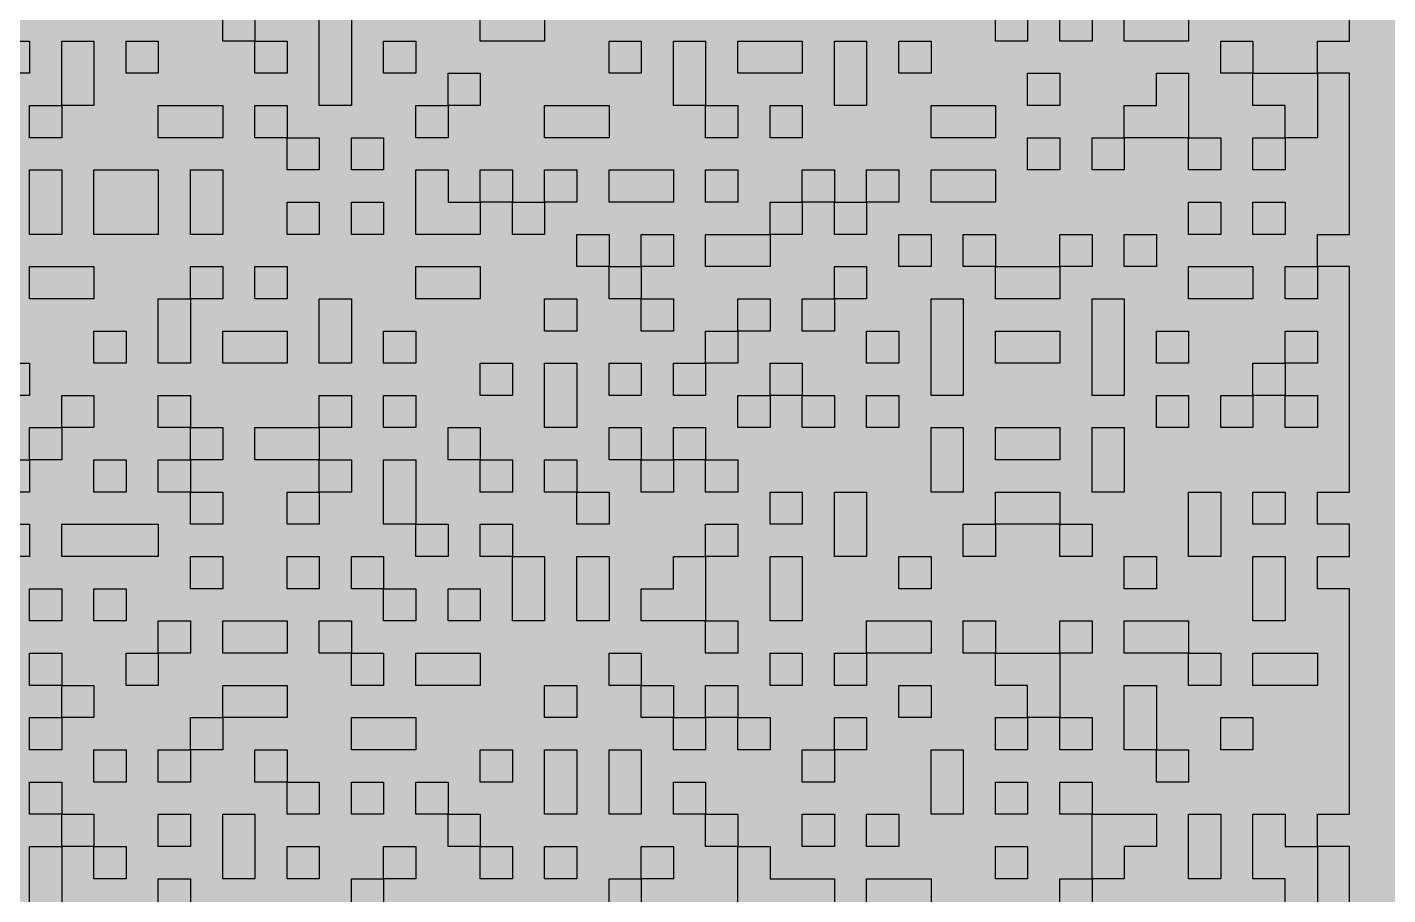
# Model space of a CAD drawing. Header units: millimetres. Extents: x 3.06 to 5.82, y 1.29 to 3.84.
# Drawn here: x 4.982 to 5.0573, y 2.9442 to 2.9922 of the extents above; entities that cross this region are included whole.
import ezdxf

# ---------------------------------------------------------------- set-up
doc = ezdxf.new("R2010")
doc.units = ezdxf.units.MM
doc.header["$MEASUREMENT"] = 0
for name, color, linetype in [('BottomLayer', 5, 'Continuous'), ('BottomOverlay', 54, 'Continuous'), ('TopLayer', 1, 'Continuous')]:
    doc.layers.add(name, color=color, linetype=linetype)

msp = doc.modelspace()

# ---------------------------------------------------------------- linework, layer by layer
at = {"layer": 'BottomLayer'}
for points, const_width in [([(5.043, 2.883), (5.043, 3.181)], 0.02), ([(5.022, 2.891907), (5.022, 3.181)], 0.008), ([(4.959623, 3.044827), (5.022, 2.98245)], 0.008), ([(4.960476, 3.015689), (5.022, 2.954165)], 0.008), ([(4.968675, 2.960491), (5.022, 3.013816)], 0.008), ([(4.955564, 2.992317), (5.022, 2.925881)], 0.008), ([(4.919, 2.882532), (5.022, 2.985532)], 0.008), ([(4.916766, 2.852014), (5.022, 2.957248)], 0.008), ([(4.967918, 2.951679), (5.022, 2.897597)], 0.008)]:
    msp.add_lwpolyline(points, dxfattribs=dict(at, const_width=const_width))
at = {"layer": 'BottomLayer', "const_width": 0.004}
for points in [[(5.02, 2.985532, 1), (5.024, 2.985532, 1)], [(5.02, 2.98245, 1), (5.024, 2.98245, 1)], [(5.02, 2.957248, 1), (5.024, 2.957248, 1)], [(5.02, 2.954165, 1), (5.024, 2.954165, 1)]]:
    msp.add_lwpolyline(points, format="xyb", close=True, dxfattribs=at)
at = {"layer": 'BottomOverlay'}
for p, q in [((4.992853, 2.991447), (4.992853, 2.993229)), ((4.994635, 2.993229), (4.994635, 2.991447)), ((4.998198, 2.991447), (4.998198, 2.993229)), ((4.99998, 2.993229), (4.99998, 2.991447)), ((5.007107, 2.991447), (5.007107, 2.993229)), ((5.01067, 2.993229), (5.01067, 2.991447)), ((5.035614, 2.991447), (5.035614, 2.993229)), ((5.037396, 2.993229), (5.037396, 2.991447)), ((5.039178, 2.991447), (5.039178, 2.993229)), ((5.04096, 2.993229), (5.04096, 2.991447)), ((5.042741, 2.991447), (5.042741, 2.993229)), ((5.046305, 2.993229), (5.046305, 2.991447)), ((5.055213, 2.991447), (5.055213, 2.993229)), ((4.980381, 2.991447), (4.982162, 2.991447)), ((4.982162, 2.991447), (4.982162, 2.989666)), ((4.983944, 2.989666), (4.983944, 2.991447)), ((4.983944, 2.991447), (4.985726, 2.991447)), ((4.985726, 2.991447), (4.985726, 2.989666)), ((4.987508, 2.989666), (4.987508, 2.991447)), ((4.987508, 2.991447), (4.989289, 2.991447)), ((4.989289, 2.991447), (4.989289, 2.989666)), ((4.994635, 2.991447), (4.992853, 2.991447)), ((4.994635, 2.989666), (4.994635, 2.991447)), ((4.994635, 2.991447), (4.996416, 2.991447)), ((4.996416, 2.991447), (4.996416, 2.989666)), ((4.998198, 2.989666), (4.998198, 2.991447)), ((4.99998, 2.991447), (4.99998, 2.989666)), ((5.001761, 2.989666), (5.001761, 2.991447)), ((5.001761, 2.991447), (5.003543, 2.991447)), ((5.003543, 2.991447), (5.003543, 2.989666)), ((5.01067, 2.991447), (5.007107, 2.991447)), ((5.014234, 2.989666), (5.014234, 2.991447)), ((5.014234, 2.991447), (5.016015, 2.991447)), ((5.016015, 2.991447), (5.016015, 2.989666)), ((5.017797, 2.989666), (5.017797, 2.991447)), ((5.017797, 2.991447), (5.019579, 2.991447)), ((5.019579, 2.991447), (5.019579, 2.989666)), ((5.021361, 2.989666), (5.021361, 2.991447)), ((5.021361, 2.991447), (5.024924, 2.991447)), ((5.024924, 2.991447), (5.024924, 2.989666)), ((5.026706, 2.989666), (5.026706, 2.991447)), ((5.026706, 2.991447), (5.028487, 2.991447)), ((5.028487, 2.991447), (5.028487, 2.989666)), ((5.030269, 2.989666), (5.030269, 2.991447)), ((5.030269, 2.991447), (5.032051, 2.991447)), ((5.032051, 2.991447), (5.032051, 2.989666)), ((5.037396, 2.991447), (5.035614, 2.991447)), ((5.04096, 2.991447), (5.039178, 2.991447)), ((5.046305, 2.991447), (5.042741, 2.991447)), ((5.048087, 2.989666), (5.048087, 2.991447)), ((5.048087, 2.991447), (5.049868, 2.991447)), ((5.049868, 2.991447), (5.049868, 2.989666)), ((5.053432, 2.989666), (5.053432, 2.991447)), ((5.053432, 2.991447), (5.055213, 2.991447)), ((4.982162, 2.989666), (4.980381, 2.989666)), ((4.983944, 2.987884), (4.983944, 2.989666)), ((4.985726, 2.989666), (4.985726, 2.987884)), ((4.989289, 2.989666), (4.987508, 2.989666)), ((4.996416, 2.989666), (4.994635, 2.989666)), ((4.998198, 2.987884), (4.998198, 2.989666)), ((4.99998, 2.989666), (4.99998, 2.987884)), ((5.003543, 2.989666), (5.001761, 2.989666)), ((5.005325, 2.987884), (5.005325, 2.989666)), ((5.005325, 2.989666), (5.007107, 2.989666)), ((5.007107, 2.989666), (5.007107, 2.987884)), ((5.016015, 2.989666), (5.014234, 2.989666)), ((5.017797, 2.987884), (5.017797, 2.989666)), ((5.019579, 2.989666), (5.019579, 2.987884)), ((5.024924, 2.989666), (5.021361, 2.989666)), ((5.026706, 2.987884), (5.026706, 2.989666)), ((5.028487, 2.989666), (5.028487, 2.987884)), ((5.032051, 2.989666), (5.030269, 2.989666)), ((5.037396, 2.987884), (5.037396, 2.989666)), ((5.037396, 2.989666), (5.039178, 2.989666)), ((5.039178, 2.989666), (5.039178, 2.987884)), ((5.044523, 2.987884), (5.044523, 2.989666)), ((5.044523, 2.989666), (5.046305, 2.989666)), ((5.046305, 2.989666), (5.046305, 2.987884)), ((5.049868, 2.989666), (5.048087, 2.989666)), ((5.049868, 2.987884), (5.049868, 2.989666)), ((5.049868, 2.989666), (5.053432, 2.989666)), ((5.055213, 2.989666), (5.053432, 2.989666)), ((5.053432, 2.989666), (5.053432, 2.987884)), ((5.055213, 2.987884), (5.055213, 2.989666)), ((4.982162, 2.986102), (4.982162, 2.987884)), ((4.982162, 2.987884), (4.983944, 2.987884)), ((4.985726, 2.987884), (4.983944, 2.987884)), ((4.983944, 2.987884), (4.983944, 2.986102)), ((4.989289, 2.986102), (4.989289, 2.987884)), ((4.989289, 2.987884), (4.992853, 2.987884)), ((4.992853, 2.987884), (4.992853, 2.986102)), ((4.994635, 2.986102), (4.994635, 2.987884)), ((4.994635, 2.987884), (4.996416, 2.987884)), ((4.996416, 2.987884), (4.996416, 2.986102)), ((4.99998, 2.987884), (4.998198, 2.987884)), ((5.003543, 2.986102), (5.003543, 2.987884)), ((5.003543, 2.987884), (5.005325, 2.987884)), ((5.007107, 2.987884), (5.005325, 2.987884)), ((5.005325, 2.987884), (5.005325, 2.986102)), ((5.01067, 2.986102), (5.01067, 2.987884)), ((5.01067, 2.987884), (5.014234, 2.987884)), ((5.014234, 2.987884), (5.014234, 2.986102)), ((5.019579, 2.987884), (5.017797, 2.987884)), ((5.019579, 2.986102), (5.019579, 2.987884)), ((5.019579, 2.987884), (5.021361, 2.987884)), ((5.021361, 2.987884), (5.021361, 2.986102)), ((5.023142, 2.986102), (5.023142, 2.987884)), ((5.023142, 2.987884), (5.024924, 2.987884)), ((5.024924, 2.987884), (5.024924, 2.986102)), ((5.028487, 2.987884), (5.026706, 2.987884)), ((5.032051, 2.986102), (5.032051, 2.987884)), ((5.032051, 2.987884), (5.035614, 2.987884)), ((5.035614, 2.987884), (5.035614, 2.986102)), ((5.039178, 2.987884), (5.037396, 2.987884)), ((5.042741, 2.986102), (5.042741, 2.987884)), ((5.042741, 2.987884), (5.044523, 2.987884)), ((5.046305, 2.987884), (5.046305, 2.986102)), ((5.05165, 2.987884), (5.049868, 2.987884)), ((5.05165, 2.986102), (5.05165, 2.987884)), ((5.053432, 2.987884), (5.053432, 2.986102)), ((5.055213, 2.986102), (5.055213, 2.987884)), ((4.983944, 2.986102), (4.982162, 2.986102)), ((4.992853, 2.986102), (4.989289, 2.986102)), ((4.996416, 2.986102), (4.994635, 2.986102)), ((4.996416, 2.98432), (4.996416, 2.986102)), ((4.996416, 2.986102), (4.998198, 2.986102)), ((4.998198, 2.986102), (4.998198, 2.98432)), ((4.99998, 2.98432), (4.99998, 2.986102)), ((4.99998, 2.986102), (5.001761, 2.986102)), ((5.001761, 2.986102), (5.001761, 2.98432)), ((5.005325, 2.986102), (5.003543, 2.986102)), ((5.014234, 2.986102), (5.01067, 2.986102)), ((5.021361, 2.986102), (5.019579, 2.986102)), ((5.024924, 2.986102), (5.023142, 2.986102)), ((5.035614, 2.986102), (5.032051, 2.986102)), ((5.037396, 2.98432), (5.037396, 2.986102)), ((5.037396, 2.986102), (5.039178, 2.986102)), ((5.039178, 2.986102), (5.039178, 2.98432)), ((5.04096, 2.98432), (5.04096, 2.986102)), ((5.04096, 2.986102), (5.042741, 2.986102)), ((5.046305, 2.986102), (5.042741, 2.986102)), ((5.042741, 2.986102), (5.042741, 2.98432)), ((5.046305, 2.98432), (5.046305, 2.986102)), ((5.046305, 2.986102), (5.048087, 2.986102)), ((5.048087, 2.986102), (5.048087, 2.98432)), ((5.049868, 2.98432), (5.049868, 2.986102)), ((5.049868, 2.986102), (5.05165, 2.986102)), ((5.053432, 2.986102), (5.05165, 2.986102)), ((5.05165, 2.986102), (5.05165, 2.98432)), ((5.055213, 2.98432), (5.055213, 2.986102)), ((4.982162, 2.982539), (4.982162, 2.98432)), ((4.982162, 2.98432), (4.983944, 2.98432)), ((4.983944, 2.98432), (4.983944, 2.982539)), ((4.985726, 2.982539), (4.985726, 2.98432)), ((4.985726, 2.98432), (4.989289, 2.98432)), ((4.989289, 2.98432), (4.989289, 2.982539)), ((4.991071, 2.982539), (4.991071, 2.98432)), ((4.991071, 2.98432), (4.992853, 2.98432)), ((4.992853, 2.98432), (4.992853, 2.982539)), ((4.998198, 2.98432), (4.996416, 2.98432)), ((5.001761, 2.98432), (4.99998, 2.98432)), ((5.003543, 2.982539), (5.003543, 2.98432)), ((5.003543, 2.98432), (5.005325, 2.98432)), ((5.005325, 2.98432), (5.005325, 2.982539)), ((5.007107, 2.982539), (5.007107, 2.98432)), ((5.007107, 2.98432), (5.008888, 2.98432)), ((5.008888, 2.98432), (5.008888, 2.982539)), ((5.01067, 2.982539), (5.01067, 2.98432)), ((5.01067, 2.98432), (5.012452, 2.98432)), ((5.012452, 2.98432), (5.012452, 2.982539)), ((5.014234, 2.982539), (5.014234, 2.98432)), ((5.014234, 2.98432), (5.017797, 2.98432)), ((5.017797, 2.98432), (5.017797, 2.982539)), ((5.019579, 2.982539), (5.019579, 2.98432)), ((5.019579, 2.98432), (5.021361, 2.98432)), ((5.021361, 2.98432), (5.021361, 2.982539)), ((5.024924, 2.982539), (5.024924, 2.98432)), ((5.024924, 2.98432), (5.026706, 2.98432)), ((5.026706, 2.98432), (5.026706, 2.982539)), ((5.028487, 2.982539), (5.028487, 2.98432)), ((5.028487, 2.98432), (5.030269, 2.98432)), ((5.030269, 2.98432), (5.030269, 2.982539)), ((5.032051, 2.982539), (5.032051, 2.98432)), ((5.032051, 2.98432), (5.035614, 2.98432)), ((5.035614, 2.98432), (5.035614, 2.982539)), ((5.039178, 2.98432), (5.037396, 2.98432)), ((5.042741, 2.98432), (5.04096, 2.98432)), ((5.048087, 2.98432), (5.046305, 2.98432)), ((5.05165, 2.98432), (5.049868, 2.98432)), ((5.055213, 2.982539), (5.055213, 2.98432)), ((4.982162, 2.980757), (4.982162, 2.982539)), ((4.983944, 2.982539), (4.983944, 2.980757)), ((4.985726, 2.980757), (4.985726, 2.982539)), ((4.989289, 2.982539), (4.989289, 2.980757)), ((4.991071, 2.980757), (4.991071, 2.982539)), ((4.992853, 2.982539), (4.992853, 2.980757)), ((4.996416, 2.980757), (4.996416, 2.982539)), ((4.996416, 2.982539), (4.998198, 2.982539)), ((4.998198, 2.982539), (4.998198, 2.980757)), ((4.99998, 2.980757), (4.99998, 2.982539)), ((4.99998, 2.982539), (5.001761, 2.982539)), ((5.001761, 2.982539), (5.001761, 2.980757)), ((5.003543, 2.980757), (5.003543, 2.982539)), ((5.005325, 2.982539), (5.007107, 2.982539)), ((5.008888, 2.982539), (5.007107, 2.982539)), ((5.007107, 2.982539), (5.007107, 2.980757)), ((5.008888, 2.980757), (5.008888, 2.982539)), ((5.008888, 2.982539), (5.01067, 2.982539)), ((5.012452, 2.982539), (5.01067, 2.982539)), ((5.01067, 2.982539), (5.01067, 2.980757)), ((5.017797, 2.982539), (5.014234, 2.982539)), ((5.021361, 2.982539), (5.019579, 2.982539)), ((5.023142, 2.980757), (5.023142, 2.982539)), ((5.023142, 2.982539), (5.024924, 2.982539)), ((5.026706, 2.982539), (5.024924, 2.982539)), ((5.024924, 2.982539), (5.024924, 2.980757)), ((5.026706, 2.980757), (5.026706, 2.982539)), ((5.026706, 2.982539), (5.028487, 2.982539)), ((5.030269, 2.982539), (5.028487, 2.982539)), ((5.028487, 2.982539), (5.028487, 2.980757)), ((5.035614, 2.982539), (5.032051, 2.982539)), ((5.046305, 2.980757), (5.046305, 2.982539)), ((5.046305, 2.982539), (5.048087, 2.982539)), ((5.048087, 2.982539), (5.048087, 2.980757)), ((5.049868, 2.980757), (5.049868, 2.982539)), ((5.049868, 2.982539), (5.05165, 2.982539)), ((5.05165, 2.982539), (5.05165, 2.980757)), ((5.055213, 2.980757), (5.055213, 2.982539)), ((4.983944, 2.980757), (4.982162, 2.980757)), ((4.989289, 2.980757), (4.985726, 2.980757)), ((4.992853, 2.980757), (4.991071, 2.980757)), ((4.998198, 2.980757), (4.996416, 2.980757)), ((5.001761, 2.980757), (4.99998, 2.980757)), ((5.007107, 2.980757), (5.003543, 2.980757)), ((5.01067, 2.980757), (5.008888, 2.980757)), ((5.012452, 2.978975), (5.012452, 2.980757)), ((5.012452, 2.980757), (5.014234, 2.980757)), ((5.014234, 2.980757), (5.014234, 2.978975)), ((5.016015, 2.978975), (5.016015, 2.980757)), ((5.016015, 2.980757), (5.017797, 2.980757)), ((5.017797, 2.980757), (5.017797, 2.978975)), ((5.019579, 2.978975), (5.019579, 2.980757)), ((5.019579, 2.980757), (5.023142, 2.980757)), ((5.024924, 2.980757), (5.023142, 2.980757)), ((5.023142, 2.980757), (5.023142, 2.978975)), ((5.028487, 2.980757), (5.026706, 2.980757)), ((5.030269, 2.978975), (5.030269, 2.980757)), ((5.030269, 2.980757), (5.032051, 2.980757)), ((5.032051, 2.980757), (5.032051, 2.978975)), ((5.033833, 2.978975), (5.033833, 2.980757)), ((5.033833, 2.980757), (5.035614, 2.980757)), ((5.035614, 2.980757), (5.035614, 2.978975)), ((5.039178, 2.978975), (5.039178, 2.980757)), ((5.039178, 2.980757), (5.04096, 2.980757)), ((5.04096, 2.980757), (5.04096, 2.978975)), ((5.042741, 2.978975), (5.042741, 2.980757)), ((5.042741, 2.980757), (5.044523, 2.980757)), ((5.044523, 2.980757), (5.044523, 2.978975)), ((5.048087, 2.980757), (5.046305, 2.980757)), ((5.05165, 2.980757), (5.049868, 2.980757)), ((5.053432, 2.978975), (5.053432, 2.980757)), ((5.053432, 2.980757), (5.055213, 2.980757)), ((4.982162, 2.977193), (4.982162, 2.978975)), ((4.982162, 2.978975), (4.985726, 2.978975)), ((4.985726, 2.978975), (4.985726, 2.977193)), ((4.991071, 2.977193), (4.991071, 2.978975)), ((4.991071, 2.978975), (4.992853, 2.978975)), ((4.992853, 2.978975), (4.992853, 2.977193)), ((4.994635, 2.977193), (4.994635, 2.978975)), ((4.994635, 2.978975), (4.996416, 2.978975)), ((4.996416, 2.978975), (4.996416, 2.977193)), ((5.003543, 2.977193), (5.003543, 2.978975)), ((5.003543, 2.978975), (5.007107, 2.978975)), ((5.007107, 2.978975), (5.007107, 2.977193)), ((5.014234, 2.978975), (5.012452, 2.978975)), ((5.014234, 2.977193), (5.014234, 2.978975)), ((5.014234, 2.978975), (5.016015, 2.978975)), ((5.017797, 2.978975), (5.016015, 2.978975)), ((5.016015, 2.978975), (5.016015, 2.977193)), ((5.023142, 2.978975), (5.019579, 2.978975)), ((5.026706, 2.977193), (5.026706, 2.978975)), ((5.026706, 2.978975), (5.028487, 2.978975)), ((5.028487, 2.978975), (5.028487, 2.977193)), ((5.032051, 2.978975), (5.030269, 2.978975)), ((5.035614, 2.978975), (5.033833, 2.978975)), ((5.035614, 2.977193), (5.035614, 2.978975)), ((5.035614, 2.978975), (5.039178, 2.978975)), ((5.04096, 2.978975), (5.039178, 2.978975)), ((5.039178, 2.978975), (5.039178, 2.977193)), ((5.044523, 2.978975), (5.042741, 2.978975)), ((5.046305, 2.977193), (5.046305, 2.978975)), ((5.046305, 2.978975), (5.049868, 2.978975)), ((5.049868, 2.978975), (5.049868, 2.977193)), ((5.05165, 2.977193), (5.05165, 2.978975)), ((5.05165, 2.978975), (5.053432, 2.978975)), ((5.055213, 2.978975), (5.053432, 2.978975)), ((5.053432, 2.978975), (5.053432, 2.977193)), ((5.055213, 2.977193), (5.055213, 2.978975)), ((4.985726, 2.977193), (4.982162, 2.977193)), ((4.989289, 2.975412), (4.989289, 2.977193)), ((4.989289, 2.977193), (4.991071, 2.977193)), ((4.992853, 2.977193), (4.991071, 2.977193)), ((4.991071, 2.977193), (4.991071, 2.975412)), ((4.996416, 2.977193), (4.994635, 2.977193)), ((4.998198, 2.975412), (4.998198, 2.977193)), ((4.998198, 2.977193), (4.99998, 2.977193)), ((4.99998, 2.977193), (4.99998, 2.975412)), ((5.007107, 2.977193), (5.003543, 2.977193)), ((5.01067, 2.975412), (5.01067, 2.977193)), ((5.01067, 2.977193), (5.012452, 2.977193)), ((5.012452, 2.977193), (5.012452, 2.975412)), ((5.016015, 2.977193), (5.014234, 2.977193)), ((5.016015, 2.975412), (5.016015, 2.977193)), ((5.016015, 2.977193), (5.017797, 2.977193)), ((5.017797, 2.977193), (5.017797, 2.975412)), ((5.021361, 2.975412), (5.021361, 2.977193)), ((5.021361, 2.977193), (5.023142, 2.977193)), ((5.023142, 2.977193), (5.023142, 2.975412)), ((5.024924, 2.975412), (5.024924, 2.977193)), ((5.024924, 2.977193), (5.026706, 2.977193)), ((5.028487, 2.977193), (5.026706, 2.977193)), ((5.026706, 2.977193), (5.026706, 2.975412)), ((5.032051, 2.975412), (5.032051, 2.977193)), ((5.032051, 2.977193), (5.033833, 2.977193)), ((5.033833, 2.977193), (5.033833, 2.975412)), ((5.039178, 2.977193), (5.035614, 2.977193)), ((5.04096, 2.975412), (5.04096, 2.977193)), ((5.04096, 2.977193), (5.042741, 2.977193)), ((5.042741, 2.977193), (5.042741, 2.975412)), ((5.049868, 2.977193), (5.046305, 2.977193)), ((5.053432, 2.977193), (5.05165, 2.977193)), ((5.055213, 2.975412), (5.055213, 2.977193)), ((4.985726, 2.97363), (4.985726, 2.975412)), ((4.985726, 2.975412), (4.987508, 2.975412)), ((4.987508, 2.975412), (4.987508, 2.97363)), ((4.989289, 2.97363), (4.989289, 2.975412)), ((4.991071, 2.975412), (4.991071, 2.97363)), ((4.992853, 2.97363), (4.992853, 2.975412)), ((4.992853, 2.975412), (4.996416, 2.975412)), ((4.996416, 2.975412), (4.996416, 2.97363)), ((4.998198, 2.97363), (4.998198, 2.975412)), ((4.99998, 2.975412), (4.99998, 2.97363)), ((5.001761, 2.97363), (5.001761, 2.975412)), ((5.001761, 2.975412), (5.003543, 2.975412)), ((5.003543, 2.975412), (5.003543, 2.97363)), ((5.012452, 2.975412), (5.01067, 2.975412)), ((5.017797, 2.975412), (5.016015, 2.975412)), ((5.019579, 2.97363), (5.019579, 2.975412)), ((5.019579, 2.975412), (5.021361, 2.975412)), ((5.023142, 2.975412), (5.021361, 2.975412)), ((5.021361, 2.975412), (5.021361, 2.97363)), ((5.026706, 2.975412), (5.024924, 2.975412)), ((5.028487, 2.97363), (5.028487, 2.975412)), ((5.028487, 2.975412), (5.030269, 2.975412)), ((5.030269, 2.975412), (5.030269, 2.97363)), ((5.032051, 2.97363), (5.032051, 2.975412)), ((5.033833, 2.975412), (5.033833, 2.97363)), ((5.035614, 2.97363), (5.035614, 2.975412)), ((5.035614, 2.975412), (5.039178, 2.975412)), ((5.039178, 2.975412), (5.039178, 2.97363)), ((5.04096, 2.97363), (5.04096, 2.975412)), ((5.042741, 2.975412), (5.042741, 2.97363)), ((5.044523, 2.97363), (5.044523, 2.975412)), ((5.044523, 2.975412), (5.046305, 2.975412)), ((5.046305, 2.975412), (5.046305, 2.97363)), ((5.05165, 2.97363), (5.05165, 2.975412)), ((5.05165, 2.975412), (5.053432, 2.975412)), ((5.053432, 2.975412), (5.053432, 2.97363)), ((5.055213, 2.97363), (5.055213, 2.975412)), ((4.980381, 2.97363), (4.982162, 2.97363)), ((4.982162, 2.97363), (4.982162, 2.971848)), ((4.987508, 2.97363), (4.985726, 2.97363)), ((4.991071, 2.97363), (4.989289, 2.97363)), ((4.996416, 2.97363), (4.992853, 2.97363)), ((4.99998, 2.97363), (4.998198, 2.97363)), ((5.003543, 2.97363), (5.001761, 2.97363)), ((5.007107, 2.971848), (5.007107, 2.97363)), ((5.007107, 2.97363), (5.008888, 2.97363)), ((5.008888, 2.97363), (5.008888, 2.971848)), ((5.01067, 2.971848), (5.01067, 2.97363)), ((5.01067, 2.97363), (5.012452, 2.97363)), ((5.012452, 2.97363), (5.012452, 2.971848)), ((5.014234, 2.971848), (5.014234, 2.97363)), ((5.014234, 2.97363), (5.016015, 2.97363)), ((5.016015, 2.97363), (5.016015, 2.971848)), ((5.017797, 2.971848), (5.017797, 2.97363)), ((5.017797, 2.97363), (5.019579, 2.97363)), ((5.021361, 2.97363), (5.019579, 2.97363)), ((5.019579, 2.97363), (5.019579, 2.971848)), ((5.023142, 2.971848), (5.023142, 2.97363)), ((5.023142, 2.97363), (5.024924, 2.97363)), ((5.024924, 2.97363), (5.024924, 2.971848)), ((5.030269, 2.97363), (5.028487, 2.97363)), ((5.032051, 2.971848), (5.032051, 2.97363)), ((5.033833, 2.97363), (5.033833, 2.971848)), ((5.039178, 2.97363), (5.035614, 2.97363)), ((5.04096, 2.971848), (5.04096, 2.97363)), ((5.042741, 2.97363), (5.042741, 2.971848)), ((5.046305, 2.97363), (5.044523, 2.97363)), ((5.049868, 2.971848), (5.049868, 2.97363)), ((5.049868, 2.97363), (5.05165, 2.97363)), ((5.053432, 2.97363), (5.05165, 2.97363)), ((5.05165, 2.97363), (5.05165, 2.971848)), ((5.055213, 2.971848), (5.055213, 2.97363)), ((4.982162, 2.971848), (4.980381, 2.971848)), ((4.983944, 2.970067), (4.983944, 2.971848)), ((4.983944, 2.971848), (4.985726, 2.971848)), ((4.985726, 2.971848), (4.985726, 2.970067)), ((4.989289, 2.970067), (4.989289, 2.971848)), ((4.989289, 2.971848), (4.991071, 2.971848)), ((4.991071, 2.971848), (4.991071, 2.970067)), ((4.998198, 2.970067), (4.998198, 2.971848)), ((4.998198, 2.971848), (4.99998, 2.971848)), ((4.99998, 2.971848), (4.99998, 2.970067)), ((5.001761, 2.970067), (5.001761, 2.971848)), ((5.001761, 2.971848), (5.003543, 2.971848)), ((5.003543, 2.971848), (5.003543, 2.970067)), ((5.008888, 2.971848), (5.007107, 2.971848)), ((5.01067, 2.970067), (5.01067, 2.971848)), ((5.012452, 2.971848), (5.012452, 2.970067)), ((5.016015, 2.971848), (5.014234, 2.971848)), ((5.019579, 2.971848), (5.017797, 2.971848)), ((5.021361, 2.970067), (5.021361, 2.971848)), ((5.021361, 2.971848), (5.023142, 2.971848)), ((5.024924, 2.971848), (5.023142, 2.971848)), ((5.023142, 2.971848), (5.023142, 2.970067)), ((5.024924, 2.970067), (5.024924, 2.971848)), ((5.024924, 2.971848), (5.026706, 2.971848)), ((5.026706, 2.971848), (5.026706, 2.970067)), ((5.028487, 2.970067), (5.028487, 2.971848)), ((5.028487, 2.971848), (5.030269, 2.971848)), ((5.030269, 2.971848), (5.030269, 2.970067)), ((5.033833, 2.971848), (5.032051, 2.971848)), ((5.042741, 2.971848), (5.04096, 2.971848)), ((5.044523, 2.970067), (5.044523, 2.971848)), ((5.044523, 2.971848), (5.046305, 2.971848)), ((5.046305, 2.971848), (5.046305, 2.970067)), ((5.048087, 2.970067), (5.048087, 2.971848)), ((5.048087, 2.971848), (5.049868, 2.971848)), ((5.05165, 2.971848), (5.049868, 2.971848)), ((5.049868, 2.971848), (5.049868, 2.970067)), ((5.05165, 2.970067), (5.05165, 2.971848)), ((5.05165, 2.971848), (5.053432, 2.971848)), ((5.053432, 2.971848), (5.053432, 2.970067)), ((5.055213, 2.970067), (5.055213, 2.971848)), ((4.982162, 2.968285), (4.982162, 2.970067)), ((4.982162, 2.970067), (4.983944, 2.970067)), ((4.985726, 2.970067), (4.983944, 2.970067)), ((4.983944, 2.970067), (4.983944, 2.968285)), ((4.991071, 2.970067), (4.989289, 2.970067)), ((4.991071, 2.968285), (4.991071, 2.970067)), ((4.991071, 2.970067), (4.992853, 2.970067)), ((4.992853, 2.970067), (4.992853, 2.968285)), ((4.994635, 2.968285), (4.994635, 2.970067)), ((4.994635, 2.970067), (4.998198, 2.970067)), ((4.99998, 2.970067), (4.998198, 2.970067)), ((4.998198, 2.970067), (4.998198, 2.968285)), ((5.003543, 2.970067), (5.001761, 2.970067)), ((5.005325, 2.968285), (5.005325, 2.970067)), ((5.005325, 2.970067), (5.007107, 2.970067)), ((5.007107, 2.970067), (5.007107, 2.968285)), ((5.012452, 2.970067), (5.01067, 2.970067)), ((5.014234, 2.968285), (5.014234, 2.970067)), ((5.014234, 2.970067), (5.016015, 2.970067)), ((5.016015, 2.970067), (5.016015, 2.968285)), ((5.017797, 2.968285), (5.017797, 2.970067)), ((5.017797, 2.970067), (5.019579, 2.970067)), ((5.019579, 2.970067), (5.019579, 2.968285)), ((5.023142, 2.970067), (5.021361, 2.970067)), ((5.026706, 2.970067), (5.024924, 2.970067)), ((5.030269, 2.970067), (5.028487, 2.970067)), ((5.032051, 2.968285), (5.032051, 2.970067)), ((5.032051, 2.970067), (5.033833, 2.970067)), ((5.033833, 2.970067), (5.033833, 2.968285)), ((5.035614, 2.968285), (5.035614, 2.970067)), ((5.035614, 2.970067), (5.039178, 2.970067)), ((5.039178, 2.970067), (5.039178, 2.968285)), ((5.04096, 2.968285), (5.04096, 2.970067)), ((5.04096, 2.970067), (5.042741, 2.970067)), ((5.042741, 2.970067), (5.042741, 2.968285)), ((5.046305, 2.970067), (5.044523, 2.970067)), ((5.049868, 2.970067), (5.048087, 2.970067)), ((5.053432, 2.970067), (5.05165, 2.970067)), ((5.055213, 2.968285), (5.055213, 2.970067)), ((4.980381, 2.968285), (4.982162, 2.968285)), ((4.983944, 2.968285), (4.982162, 2.968285)), ((4.982162, 2.968285), (4.982162, 2.966503)), ((4.985726, 2.966503), (4.985726, 2.968285)), ((4.985726, 2.968285), (4.987508, 2.968285)), ((4.987508, 2.968285), (4.987508, 2.966503)), ((4.989289, 2.966503), (4.989289, 2.968285)), ((4.989289, 2.968285), (4.991071, 2.968285)), ((4.992853, 2.968285), (4.991071, 2.968285)), ((4.991071, 2.968285), (4.991071, 2.966503)), ((4.998198, 2.968285), (4.994635, 2.968285)), ((4.998198, 2.966503), (4.998198, 2.968285)), ((4.998198, 2.968285), (4.99998, 2.968285)), ((4.99998, 2.968285), (4.99998, 2.966503)), ((5.001761, 2.966503), (5.001761, 2.968285)), ((5.001761, 2.968285), (5.003543, 2.968285)), ((5.003543, 2.968285), (5.003543, 2.966503)), ((5.007107, 2.968285), (5.005325, 2.968285)), ((5.007107, 2.966503), (5.007107, 2.968285)), ((5.007107, 2.968285), (5.008888, 2.968285)), ((5.008888, 2.968285), (5.008888, 2.966503)), ((5.01067, 2.966503), (5.01067, 2.968285)), ((5.01067, 2.968285), (5.012452, 2.968285)), ((5.012452, 2.968285), (5.012452, 2.966503)), ((5.016015, 2.968285), (5.014234, 2.968285)), ((5.016015, 2.966503), (5.016015, 2.968285)), ((5.016015, 2.968285), (5.017797, 2.968285)), ((5.019579, 2.968285), (5.017797, 2.968285)), ((5.017797, 2.968285), (5.017797, 2.966503)), ((5.019579, 2.966503), (5.019579, 2.968285)), ((5.019579, 2.968285), (5.021361, 2.968285)), ((5.021361, 2.968285), (5.021361, 2.966503)), ((5.032051, 2.966503), (5.032051, 2.968285)), ((5.033833, 2.968285), (5.033833, 2.966503)), ((5.039178, 2.968285), (5.035614, 2.968285)), ((5.04096, 2.966503), (5.04096, 2.968285)), ((5.042741, 2.968285), (5.042741, 2.966503)), ((5.055213, 2.966503), (5.055213, 2.968285)), ((4.982162, 2.966503), (4.980381, 2.966503)), ((4.987508, 2.966503), (4.985726, 2.966503)), ((4.991071, 2.966503), (4.989289, 2.966503)), ((4.991071, 2.964721), (4.991071, 2.966503)), ((4.991071, 2.966503), (4.992853, 2.966503)), ((4.992853, 2.966503), (4.992853, 2.964721)), ((4.996416, 2.964721), (4.996416, 2.966503)), ((4.996416, 2.966503), (4.998198, 2.966503)), ((4.99998, 2.966503), (4.998198, 2.966503)), ((4.998198, 2.966503), (4.998198, 2.964721)), ((5.001761, 2.964721), (5.001761, 2.966503)), ((5.003543, 2.966503), (5.003543, 2.964721)), ((5.008888, 2.966503), (5.007107, 2.966503)), ((5.012452, 2.966503), (5.01067, 2.966503)), ((5.012452, 2.964721), (5.012452, 2.966503)), ((5.012452, 2.966503), (5.014234, 2.966503)), ((5.014234, 2.966503), (5.014234, 2.964721)), ((5.017797, 2.966503), (5.016015, 2.966503)), ((5.021361, 2.966503), (5.019579, 2.966503)), ((5.023142, 2.964721), (5.023142, 2.966503)), ((5.023142, 2.966503), (5.024924, 2.966503)), ((5.024924, 2.966503), (5.024924, 2.964721)), ((5.026706, 2.964721), (5.026706, 2.966503)), ((5.026706, 2.966503), (5.028487, 2.966503)), ((5.028487, 2.966503), (5.028487, 2.964721)), ((5.033833, 2.966503), (5.032051, 2.966503)), ((5.035614, 2.964721), (5.035614, 2.966503)), ((5.035614, 2.966503), (5.039178, 2.966503)), ((5.039178, 2.966503), (5.039178, 2.964721)), ((5.042741, 2.966503), (5.04096, 2.966503)), ((5.046305, 2.964721), (5.046305, 2.966503)), ((5.046305, 2.966503), (5.048087, 2.966503)), ((5.048087, 2.966503), (5.048087, 2.964721)), ((5.049868, 2.964721), (5.049868, 2.966503)), ((5.049868, 2.966503), (5.05165, 2.966503)), ((5.05165, 2.966503), (5.05165, 2.964721)), ((5.053432, 2.964721), (5.053432, 2.966503)), ((5.053432, 2.966503), (5.055213, 2.966503)), ((4.980381, 2.964721), (4.982162, 2.964721)), ((4.982162, 2.964721), (4.982162, 2.96294)), ((4.983944, 2.96294), (4.983944, 2.964721)), ((4.983944, 2.964721), (4.989289, 2.964721)), ((4.989289, 2.964721), (4.989289, 2.96294)), ((4.992853, 2.964721), (4.991071, 2.964721)), ((4.998198, 2.964721), (4.996416, 2.964721)), ((5.003543, 2.964721), (5.001761, 2.964721)), ((5.003543, 2.96294), (5.003543, 2.964721)), ((5.003543, 2.964721), (5.005325, 2.964721)), ((5.005325, 2.964721), (5.005325, 2.96294)), ((5.007107, 2.96294), (5.007107, 2.964721)), ((5.007107, 2.964721), (5.008888, 2.964721)), ((5.008888, 2.964721), (5.008888, 2.96294)), ((5.014234, 2.964721), (5.012452, 2.964721)), ((5.019579, 2.96294), (5.019579, 2.964721)), ((5.019579, 2.964721), (5.021361, 2.964721)), ((5.021361, 2.964721), (5.021361, 2.96294)), ((5.024924, 2.964721), (5.023142, 2.964721)), ((5.026706, 2.96294), (5.026706, 2.964721)), ((5.028487, 2.964721), (5.028487, 2.96294)), ((5.033833, 2.96294), (5.033833, 2.964721)), ((5.033833, 2.964721), (5.035614, 2.964721)), ((5.039178, 2.964721), (5.035614, 2.964721)), ((5.035614, 2.964721), (5.035614, 2.96294)), ((5.039178, 2.96294), (5.039178, 2.964721)), ((5.039178, 2.964721), (5.04096, 2.964721)), ((5.04096, 2.964721), (5.04096, 2.96294)), ((5.046305, 2.96294), (5.046305, 2.964721)), ((5.048087, 2.964721), (5.048087, 2.96294)), ((5.05165, 2.964721), (5.049868, 2.964721)), ((5.055213, 2.964721), (5.053432, 2.964721)), ((5.055213, 2.96294), (5.055213, 2.964721)), ((4.982162, 2.96294), (4.980381, 2.96294)), ((4.989289, 2.96294), (4.983944, 2.96294)), ((4.991071, 2.961158), (4.991071, 2.96294)), ((4.991071, 2.96294), (4.992853, 2.96294)), ((4.992853, 2.96294), (4.992853, 2.961158)), ((4.996416, 2.961158), (4.996416, 2.96294)), ((4.996416, 2.96294), (4.998198, 2.96294)), ((4.998198, 2.96294), (4.998198, 2.961158)), ((4.99998, 2.961158), (4.99998, 2.96294)), ((4.99998, 2.96294), (5.001761, 2.96294)), ((5.001761, 2.96294), (5.001761, 2.961158)), ((5.005325, 2.96294), (5.003543, 2.96294)), ((5.008888, 2.96294), (5.007107, 2.96294)), ((5.008888, 2.961158), (5.008888, 2.96294)), ((5.008888, 2.96294), (5.01067, 2.96294)), ((5.01067, 2.96294), (5.01067, 2.961158)), ((5.012452, 2.961158), (5.012452, 2.96294)), ((5.012452, 2.96294), (5.014234, 2.96294)), ((5.014234, 2.96294), (5.014234, 2.961158)), ((5.017797, 2.961158), (5.017797, 2.96294)), ((5.017797, 2.96294), (5.019579, 2.96294)), ((5.021361, 2.96294), (5.019579, 2.96294)), ((5.019579, 2.96294), (5.019579, 2.961158)), ((5.023142, 2.961158), (5.023142, 2.96294)), ((5.023142, 2.96294), (5.024924, 2.96294)), ((5.024924, 2.96294), (5.024924, 2.961158)), ((5.028487, 2.96294), (5.026706, 2.96294)), ((5.030269, 2.961158), (5.030269, 2.96294)), ((5.030269, 2.96294), (5.032051, 2.96294)), ((5.032051, 2.96294), (5.032051, 2.961158)), ((5.035614, 2.96294), (5.033833, 2.96294)), ((5.04096, 2.96294), (5.039178, 2.96294)), ((5.042741, 2.961158), (5.042741, 2.96294)), ((5.042741, 2.96294), (5.044523, 2.96294)), ((5.044523, 2.96294), (5.044523, 2.961158)), ((5.048087, 2.96294), (5.046305, 2.96294)), ((5.049868, 2.961158), (5.049868, 2.96294)), ((5.049868, 2.96294), (5.05165, 2.96294)), ((5.05165, 2.96294), (5.05165, 2.961158)), ((5.053432, 2.961158), (5.053432, 2.96294)), ((5.053432, 2.96294), (5.055213, 2.96294)), ((4.982162, 2.959376), (4.982162, 2.961158)), ((4.982162, 2.961158), (4.983944, 2.961158)), ((4.983944, 2.961158), (4.983944, 2.959376)), ((4.985726, 2.959376), (4.985726, 2.961158)), ((4.985726, 2.961158), (4.987508, 2.961158)), ((4.987508, 2.961158), (4.987508, 2.959376)), ((4.992853, 2.961158), (4.991071, 2.961158)), ((4.998198, 2.961158), (4.996416, 2.961158)), ((5.001761, 2.961158), (4.99998, 2.961158)), ((5.001761, 2.959376), (5.001761, 2.961158)), ((5.001761, 2.961158), (5.003543, 2.961158)), ((5.003543, 2.961158), (5.003543, 2.959376)), ((5.005325, 2.959376), (5.005325, 2.961158)), ((5.005325, 2.961158), (5.007107, 2.961158)), ((5.007107, 2.961158), (5.007107, 2.959376)), ((5.008888, 2.959376), (5.008888, 2.961158)), ((5.01067, 2.961158), (5.01067, 2.959376)), ((5.012452, 2.959376), (5.012452, 2.961158)), ((5.014234, 2.961158), (5.014234, 2.959376)), ((5.016015, 2.959376), (5.016015, 2.961158)), ((5.016015, 2.961158), (5.017797, 2.961158)), ((5.019579, 2.961158), (5.019579, 2.959376)), ((5.023142, 2.959376), (5.023142, 2.961158)), ((5.024924, 2.961158), (5.024924, 2.959376)), ((5.032051, 2.961158), (5.030269, 2.961158)), ((5.044523, 2.961158), (5.042741, 2.961158)), ((5.049868, 2.959376), (5.049868, 2.961158)), ((5.05165, 2.961158), (5.05165, 2.959376)), ((5.055213, 2.961158), (5.053432, 2.961158)), ((5.055213, 2.959376), (5.055213, 2.961158)), ((4.983944, 2.959376), (4.982162, 2.959376)), ((4.987508, 2.959376), (4.985726, 2.959376)), ((4.989289, 2.957594), (4.989289, 2.959376)), ((4.989289, 2.959376), (4.991071, 2.959376)), ((4.991071, 2.959376), (4.991071, 2.957594)), ((4.992853, 2.957594), (4.992853, 2.959376)), ((4.992853, 2.959376), (4.996416, 2.959376)), ((4.996416, 2.959376), (4.996416, 2.957594)), ((4.998198, 2.957594), (4.998198, 2.959376)), ((4.998198, 2.959376), (4.99998, 2.959376)), ((4.99998, 2.959376), (4.99998, 2.957594)), ((5.003543, 2.959376), (5.001761, 2.959376)), ((5.007107, 2.959376), (5.005325, 2.959376)), ((5.01067, 2.959376), (5.008888, 2.959376)), ((5.014234, 2.959376), (5.012452, 2.959376)), ((5.019579, 2.959376), (5.016015, 2.959376)), ((5.019579, 2.957594), (5.019579, 2.959376)), ((5.019579, 2.959376), (5.021361, 2.959376)), ((5.021361, 2.959376), (5.021361, 2.957594)), ((5.024924, 2.959376), (5.023142, 2.959376)), ((5.028487, 2.957594), (5.028487, 2.959376)), ((5.028487, 2.959376), (5.032051, 2.959376)), ((5.032051, 2.959376), (5.032051, 2.957594)), ((5.033833, 2.957594), (5.033833, 2.959376)), ((5.033833, 2.959376), (5.035614, 2.959376)), ((5.035614, 2.959376), (5.035614, 2.957594)), ((5.039178, 2.957594), (5.039178, 2.959376)), ((5.039178, 2.959376), (5.04096, 2.959376)), ((5.04096, 2.959376), (5.04096, 2.957594)), ((5.042741, 2.957594), (5.042741, 2.959376)), ((5.042741, 2.959376), (5.046305, 2.959376)), ((5.046305, 2.959376), (5.046305, 2.957594)), ((5.05165, 2.959376), (5.049868, 2.959376)), ((5.055213, 2.957594), (5.055213, 2.959376)), ((4.982162, 2.955813), (4.982162, 2.957594)), ((4.982162, 2.957594), (4.983944, 2.957594)), ((4.983944, 2.957594), (4.983944, 2.955813)), ((4.987508, 2.955813), (4.987508, 2.957594)), ((4.987508, 2.957594), (4.989289, 2.957594)), ((4.991071, 2.957594), (4.989289, 2.957594)), ((4.989289, 2.957594), (4.989289, 2.955813)), ((4.996416, 2.957594), (4.992853, 2.957594)), ((4.99998, 2.957594), (4.998198, 2.957594)), ((4.99998, 2.955813), (4.99998, 2.957594)), ((4.99998, 2.957594), (5.001761, 2.957594)), ((5.001761, 2.957594), (5.001761, 2.955813)), ((5.003543, 2.955813), (5.003543, 2.957594)), ((5.003543, 2.957594), (5.007107, 2.957594)), ((5.007107, 2.957594), (5.007107, 2.955813)), ((5.014234, 2.955813), (5.014234, 2.957594)), ((5.014234, 2.957594), (5.016015, 2.957594)), ((5.016015, 2.957594), (5.016015, 2.955813)), ((5.021361, 2.957594), (5.019579, 2.957594)), ((5.023142, 2.955813), (5.023142, 2.957594)), ((5.023142, 2.957594), (5.024924, 2.957594)), ((5.024924, 2.957594), (5.024924, 2.955813)), ((5.026706, 2.955813), (5.026706, 2.957594)), ((5.026706, 2.957594), (5.028487, 2.957594)), ((5.032051, 2.957594), (5.028487, 2.957594)), ((5.028487, 2.957594), (5.028487, 2.955813)), ((5.035614, 2.957594), (5.033833, 2.957594)), ((5.035614, 2.955813), (5.035614, 2.957594)), ((5.035614, 2.957594), (5.039178, 2.957594)), ((5.04096, 2.957594), (5.039178, 2.957594)), ((5.039178, 2.957594), (5.039178, 2.955813)), ((5.046305, 2.957594), (5.042741, 2.957594)), ((5.046305, 2.955813), (5.046305, 2.957594)), ((5.046305, 2.957594), (5.048087, 2.957594)), ((5.048087, 2.957594), (5.048087, 2.955813)), ((5.049868, 2.955813), (5.049868, 2.957594)), ((5.049868, 2.957594), (5.053432, 2.957594)), ((5.053432, 2.957594), (5.053432, 2.955813)), ((5.055213, 2.955813), (5.055213, 2.957594)), ((4.983944, 2.955813), (4.982162, 2.955813)), ((4.983944, 2.954031), (4.983944, 2.955813)), ((4.983944, 2.955813), (4.985726, 2.955813)), ((4.985726, 2.955813), (4.985726, 2.954031)), ((4.989289, 2.955813), (4.987508, 2.955813)), ((4.992853, 2.954031), (4.992853, 2.955813)), ((4.992853, 2.955813), (4.996416, 2.955813)), ((4.996416, 2.955813), (4.996416, 2.954031)), ((5.001761, 2.955813), (4.99998, 2.955813)), ((5.007107, 2.955813), (5.003543, 2.955813)), ((5.01067, 2.954031), (5.01067, 2.955813)), ((5.01067, 2.955813), (5.012452, 2.955813)), ((5.012452, 2.955813), (5.012452, 2.954031)), ((5.016015, 2.955813), (5.014234, 2.955813)), ((5.016015, 2.954031), (5.016015, 2.955813)), ((5.016015, 2.955813), (5.017797, 2.955813)), ((5.017797, 2.955813), (5.017797, 2.954031)), ((5.019579, 2.954031), (5.019579, 2.955813)), ((5.019579, 2.955813), (5.021361, 2.955813)), ((5.021361, 2.955813), (5.021361, 2.954031)), ((5.024924, 2.955813), (5.023142, 2.955813)), ((5.028487, 2.955813), (5.026706, 2.955813)), ((5.030269, 2.954031), (5.030269, 2.955813)), ((5.030269, 2.955813), (5.032051, 2.955813)), ((5.032051, 2.955813), (5.032051, 2.954031)), ((5.037396, 2.955813), (5.035614, 2.955813)), ((5.037396, 2.954031), (5.037396, 2.955813)), ((5.039178, 2.955813), (5.039178, 2.954031)), ((5.042741, 2.954031), (5.042741, 2.955813)), ((5.042741, 2.955813), (5.044523, 2.955813)), ((5.044523, 2.955813), (5.044523, 2.954031)), ((5.048087, 2.955813), (5.046305, 2.955813)), ((5.053432, 2.955813), (5.049868, 2.955813)), ((5.055213, 2.954031), (5.055213, 2.955813)), ((4.982162, 2.952249), (4.982162, 2.954031)), ((4.982162, 2.954031), (4.983944, 2.954031)), ((4.985726, 2.954031), (4.983944, 2.954031)), ((4.983944, 2.954031), (4.983944, 2.952249)), ((4.991071, 2.952249), (4.991071, 2.954031)), ((4.991071, 2.954031), (4.992853, 2.954031)), ((4.996416, 2.954031), (4.992853, 2.954031)), ((4.992853, 2.954031), (4.992853, 2.952249)), ((4.99998, 2.952249), (4.99998, 2.954031)), ((4.99998, 2.954031), (5.003543, 2.954031)), ((5.003543, 2.954031), (5.003543, 2.952249)), ((5.012452, 2.954031), (5.01067, 2.954031)), ((5.017797, 2.954031), (5.016015, 2.954031)), ((5.017797, 2.952249), (5.017797, 2.954031)), ((5.017797, 2.954031), (5.019579, 2.954031)), ((5.021361, 2.954031), (5.019579, 2.954031)), ((5.019579, 2.954031), (5.019579, 2.952249)), ((5.021361, 2.952249), (5.021361, 2.954031)), ((5.021361, 2.954031), (5.023142, 2.954031)), ((5.023142, 2.954031), (5.023142, 2.952249)), ((5.026706, 2.952249), (5.026706, 2.954031)), ((5.026706, 2.954031), (5.028487, 2.954031)), ((5.028487, 2.954031), (5.028487, 2.952249)), ((5.032051, 2.954031), (5.030269, 2.954031)), ((5.035614, 2.952249), (5.035614, 2.954031)), ((5.035614, 2.954031), (5.037396, 2.954031)), ((5.039178, 2.954031), (5.037396, 2.954031)), ((5.037396, 2.954031), (5.037396, 2.952249)), ((5.039178, 2.952249), (5.039178, 2.954031)), ((5.039178, 2.954031), (5.04096, 2.954031)), ((5.04096, 2.954031), (5.04096, 2.952249)), ((5.042741, 2.952249), (5.042741, 2.954031)), ((5.044523, 2.954031), (5.044523, 2.952249)), ((5.048087, 2.952249), (5.048087, 2.954031)), ((5.048087, 2.954031), (5.049868, 2.954031)), ((5.049868, 2.954031), (5.049868, 2.952249)), ((5.055213, 2.952249), (5.055213, 2.954031)), ((4.983944, 2.952249), (4.982162, 2.952249)), ((4.985726, 2.950467), (4.985726, 2.952249)), ((4.985726, 2.952249), (4.987508, 2.952249)), ((4.987508, 2.952249), (4.987508, 2.950467)), ((4.989289, 2.950467), (4.989289, 2.952249)), ((4.989289, 2.952249), (4.991071, 2.952249)), ((4.992853, 2.952249), (4.991071, 2.952249)), ((4.991071, 2.952249), (4.991071, 2.950467)), ((4.994635, 2.950467), (4.994635, 2.952249)), ((4.994635, 2.952249), (4.996416, 2.952249)), ((4.996416, 2.952249), (4.996416, 2.950467)), ((5.003543, 2.952249), (4.99998, 2.952249)), ((5.007107, 2.950467), (5.007107, 2.952249)), ((5.007107, 2.952249), (5.008888, 2.952249)), ((5.008888, 2.952249), (5.008888, 2.950467)), ((5.01067, 2.950467), (5.01067, 2.952249)), ((5.01067, 2.952249), (5.012452, 2.952249)), ((5.012452, 2.952249), (5.012452, 2.950467)), ((5.014234, 2.950467), (5.014234, 2.952249)), ((5.014234, 2.952249), (5.016015, 2.952249)), ((5.016015, 2.952249), (5.016015, 2.950467)), ((5.019579, 2.952249), (5.017797, 2.952249)), ((5.023142, 2.952249), (5.021361, 2.952249)), ((5.024924, 2.950467), (5.024924, 2.952249)), ((5.024924, 2.952249), (5.026706, 2.952249)), ((5.028487, 2.952249), (5.026706, 2.952249)), ((5.026706, 2.952249), (5.026706, 2.950467)), ((5.032051, 2.950467), (5.032051, 2.952249)), ((5.032051, 2.952249), (5.033833, 2.952249)), ((5.033833, 2.952249), (5.033833, 2.950467)), ((5.037396, 2.952249), (5.035614, 2.952249)), ((5.04096, 2.952249), (5.039178, 2.952249)), ((5.044523, 2.952249), (5.042741, 2.952249)), ((5.044523, 2.950467), (5.044523, 2.952249)), ((5.044523, 2.952249), (5.046305, 2.952249)), ((5.046305, 2.952249), (5.046305, 2.950467)), ((5.049868, 2.952249), (5.048087, 2.952249)), ((5.055213, 2.950467), (5.055213, 2.952249)), ((4.982162, 2.948686), (4.982162, 2.950467)), ((4.982162, 2.950467), (4.983944, 2.950467)), ((4.983944, 2.950467), (4.983944, 2.948686)), ((4.987508, 2.950467), (4.985726, 2.950467)), ((4.991071, 2.950467), (4.989289, 2.950467)), ((4.996416, 2.950467), (4.994635, 2.950467)), ((4.996416, 2.948686), (4.996416, 2.950467)), ((4.996416, 2.950467), (4.998198, 2.950467)), ((4.998198, 2.950467), (4.998198, 2.948686)), ((4.99998, 2.948686), (4.99998, 2.950467)), ((4.99998, 2.950467), (5.001761, 2.950467)), ((5.001761, 2.950467), (5.001761, 2.948686)), ((5.003543, 2.948686), (5.003543, 2.950467)), ((5.003543, 2.950467), (5.005325, 2.950467)), ((5.005325, 2.950467), (5.005325, 2.948686)), ((5.008888, 2.950467), (5.007107, 2.950467)), ((5.01067, 2.948686), (5.01067, 2.950467)), ((5.012452, 2.950467), (5.012452, 2.948686)), ((5.014234, 2.948686), (5.014234, 2.950467)), ((5.016015, 2.950467), (5.016015, 2.948686)), ((5.017797, 2.948686), (5.017797, 2.950467)), ((5.017797, 2.950467), (5.019579, 2.950467)), ((5.019579, 2.950467), (5.019579, 2.948686)), ((5.026706, 2.950467), (5.024924, 2.950467)), ((5.032051, 2.948686), (5.032051, 2.950467)), ((5.033833, 2.950467), (5.033833, 2.948686)), ((5.035614, 2.948686), (5.035614, 2.950467)), ((5.035614, 2.950467), (5.037396, 2.950467)), ((5.037396, 2.950467), (5.037396, 2.948686)), ((5.039178, 2.948686), (5.039178, 2.950467)), ((5.039178, 2.950467), (5.04096, 2.950467)), ((5.04096, 2.950467), (5.04096, 2.948686)), ((5.046305, 2.950467), (5.044523, 2.950467)), ((5.055213, 2.948686), (5.055213, 2.950467)), ((4.983944, 2.948686), (4.982162, 2.948686)), ((4.983944, 2.946904), (4.983944, 2.948686)), ((4.983944, 2.948686), (4.985726, 2.948686)), ((4.985726, 2.948686), (4.985726, 2.946904)), ((4.989289, 2.946904), (4.989289, 2.948686)), ((4.989289, 2.948686), (4.991071, 2.948686)), ((4.991071, 2.948686), (4.991071, 2.946904)), ((4.992853, 2.946904), (4.992853, 2.948686)), ((4.992853, 2.948686), (4.994635, 2.948686)), ((4.994635, 2.948686), (4.994635, 2.946904)), ((4.998198, 2.948686), (4.996416, 2.948686)), ((5.001761, 2.948686), (4.99998, 2.948686)), ((5.005325, 2.948686), (5.003543, 2.948686)), ((5.005325, 2.946904), (5.005325, 2.948686)), ((5.005325, 2.948686), (5.007107, 2.948686)), ((5.007107, 2.948686), (5.007107, 2.946904)), ((5.012452, 2.948686), (5.01067, 2.948686)), ((5.016015, 2.948686), (5.014234, 2.948686)), ((5.019579, 2.948686), (5.017797, 2.948686)), ((5.019579, 2.946904), (5.019579, 2.948686)), ((5.019579, 2.948686), (5.021361, 2.948686)), ((5.021361, 2.948686), (5.021361, 2.946904)), ((5.024924, 2.946904), (5.024924, 2.948686)), ((5.024924, 2.948686), (5.026706, 2.948686)), ((5.026706, 2.948686), (5.026706, 2.946904)), ((5.028487, 2.946904), (5.028487, 2.948686)), ((5.028487, 2.948686), (5.030269, 2.948686)), ((5.030269, 2.948686), (5.030269, 2.946904)), ((5.033833, 2.948686), (5.032051, 2.948686)), ((5.037396, 2.948686), (5.035614, 2.948686)), ((5.04096, 2.948686), (5.039178, 2.948686)), ((5.04096, 2.946904), (5.04096, 2.948686)), ((5.04096, 2.948686), (5.044523, 2.948686)), ((5.044523, 2.948686), (5.044523, 2.946904)), ((5.046305, 2.946904), (5.046305, 2.948686)), ((5.046305, 2.948686), (5.048087, 2.948686)), ((5.048087, 2.948686), (5.048087, 2.946904)), ((5.049868, 2.946904), (5.049868, 2.948686)), ((5.049868, 2.948686), (5.05165, 2.948686)), ((5.05165, 2.948686), (5.05165, 2.946904)), ((5.053432, 2.946904), (5.053432, 2.948686)), ((5.053432, 2.948686), (5.055213, 2.948686)), ((4.982162, 2.945122), (4.982162, 2.946904)), ((4.982162, 2.946904), (4.983944, 2.946904)), ((4.985726, 2.946904), (4.983944, 2.946904)), ((4.983944, 2.946904), (4.983944, 2.945122)), ((4.985726, 2.945122), (4.985726, 2.946904)), ((4.985726, 2.946904), (4.987508, 2.946904)), ((4.987508, 2.946904), (4.987508, 2.945122)), ((4.991071, 2.946904), (4.989289, 2.946904)), ((4.992853, 2.945122), (4.992853, 2.946904)), ((4.994635, 2.946904), (4.994635, 2.945122)), ((4.996416, 2.945122), (4.996416, 2.946904)), ((4.996416, 2.946904), (4.998198, 2.946904)), ((4.998198, 2.946904), (4.998198, 2.945122)), ((5.001761, 2.945122), (5.001761, 2.946904)), ((5.001761, 2.946904), (5.003543, 2.946904)), ((5.003543, 2.946904), (5.003543, 2.945122)), ((5.007107, 2.946904), (5.005325, 2.946904)), ((5.007107, 2.945122), (5.007107, 2.946904)), ((5.007107, 2.946904), (5.008888, 2.946904)), ((5.008888, 2.946904), (5.008888, 2.945122)), ((5.01067, 2.945122), (5.01067, 2.946904)), ((5.01067, 2.946904), (5.012452, 2.946904)), ((5.012452, 2.946904), (5.012452, 2.945122)), ((5.016015, 2.945122), (5.016015, 2.946904)), ((5.016015, 2.946904), (5.017797, 2.946904)), ((5.017797, 2.946904), (5.017797, 2.945122)), ((5.021361, 2.946904), (5.019579, 2.946904)), ((5.021361, 2.945122), (5.021361, 2.946904)), ((5.021361, 2.946904), (5.023142, 2.946904)), ((5.023142, 2.946904), (5.023142, 2.945122)), ((5.026706, 2.946904), (5.024924, 2.946904)), ((5.030269, 2.946904), (5.028487, 2.946904)), ((5.035614, 2.945122), (5.035614, 2.946904)), ((5.035614, 2.946904), (5.037396, 2.946904)), ((5.037396, 2.946904), (5.037396, 2.945122)), ((5.04096, 2.945122), (5.04096, 2.946904)), ((5.044523, 2.946904), (5.042741, 2.946904)), ((5.042741, 2.946904), (5.042741, 2.945122)), ((5.046305, 2.945122), (5.046305, 2.946904)), ((5.048087, 2.946904), (5.048087, 2.945122)), ((5.049868, 2.945122), (5.049868, 2.946904)), ((5.05165, 2.946904), (5.053432, 2.946904)), ((5.055213, 2.946904), (5.053432, 2.946904)), ((5.053432, 2.946904), (5.053432, 2.945122)), ((5.055213, 2.945122), (5.055213, 2.946904)), ((4.982162, 2.943341), (4.982162, 2.945122)), ((4.983944, 2.945122), (4.983944, 2.943341)), ((4.987508, 2.945122), (4.985726, 2.945122)), ((4.989289, 2.943341), (4.989289, 2.945122)), ((4.989289, 2.945122), (4.991071, 2.945122)), ((4.991071, 2.945122), (4.991071, 2.943341)), ((4.994635, 2.945122), (4.992853, 2.945122)), ((4.998198, 2.945122), (4.996416, 2.945122)), ((4.99998, 2.943341), (4.99998, 2.945122)), ((4.99998, 2.945122), (5.001761, 2.945122)), ((5.003543, 2.945122), (5.001761, 2.945122)), ((5.001761, 2.945122), (5.001761, 2.943341)), ((5.008888, 2.945122), (5.007107, 2.945122)), ((5.012452, 2.945122), (5.01067, 2.945122)), ((5.014234, 2.943341), (5.014234, 2.945122)), ((5.014234, 2.945122), (5.016015, 2.945122)), ((5.017797, 2.945122), (5.016015, 2.945122)), ((5.016015, 2.945122), (5.016015, 2.943341)), ((5.021361, 2.943341), (5.021361, 2.945122)), ((5.023142, 2.945122), (5.026706, 2.945122)), ((5.026706, 2.945122), (5.026706, 2.943341)), ((5.028487, 2.943341), (5.028487, 2.945122)), ((5.028487, 2.945122), (5.032051, 2.945122)), ((5.032051, 2.945122), (5.032051, 2.943341)), ((5.037396, 2.945122), (5.035614, 2.945122)), ((5.039178, 2.943341), (5.039178, 2.945122)), ((5.039178, 2.945122), (5.04096, 2.945122)), ((5.042741, 2.945122), (5.04096, 2.945122)), ((5.04096, 2.945122), (5.04096, 2.943341)), ((5.048087, 2.945122), (5.046305, 2.945122)), ((5.05165, 2.945122), (5.049868, 2.945122)), ((5.05165, 2.943341), (5.05165, 2.945122)), ((5.053432, 2.945122), (5.053432, 2.943341)), ((5.055213, 2.943341), (5.055213, 2.945122))]:
    msp.add_line(p, q, dxfattribs=at)
at = {"layer": 'TopLayer', "const_width": 0.008}
for points in [[(4.968675, 2.960491), (5.514183, 3.506)], [(4.93137, 2.894902), (5.499921, 3.463453)], [(4.93137, 2.866618), (5.499921, 3.435169)], [(4.941036, 2.848), (5.499921, 3.406885)], [(4.93137, 3.101364), (5.163734, 2.869)], [(4.959623, 3.044827), (5.13545, 2.869)], [(4.960476, 3.015689), (5.107165, 2.869)], [(4.955564, 2.992317), (5.042088, 2.905793)], [(4.967918, 2.951679), (5.023989, 2.895607)]]:
    msp.add_lwpolyline(points, dxfattribs=at)
at = {"layer": 'TopLayer'}
for points in [[(4.971, 2.907), (5.376, 2.907), (4.971, 3.182), (5.376, 3.182)], [(4.979, 2.589), (5.008, 2.589), (4.979, 3.182), (5.008, 3.182)]]:
    msp.add_solid(points, dxfattribs=at)

doc.saveas('drawing.dxf')
